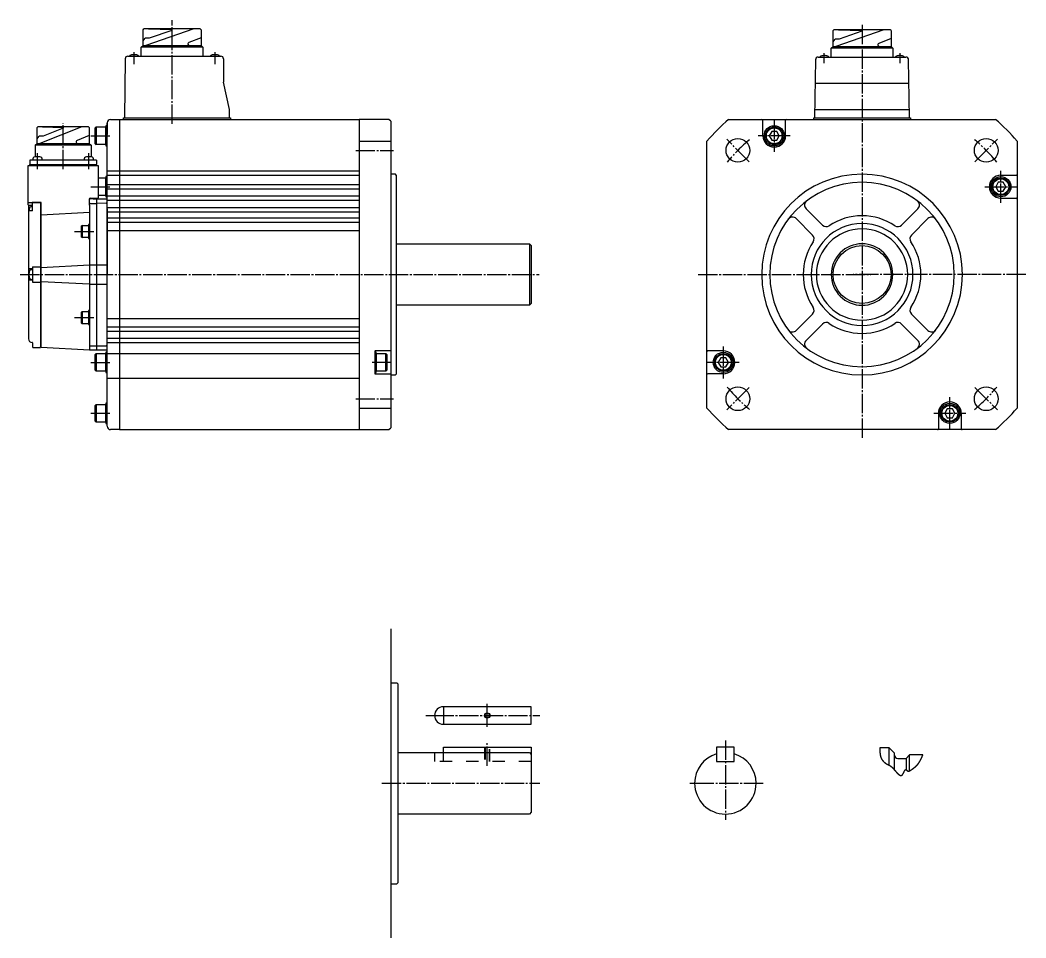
# Model space of a CAD drawing. Extents: x -435 to 485, y -233 to 290.
# Drawn here: x -88 to 485, y -233 to 290 of the extents above; entities that cross this region are included whole.
import ezdxf

# ---------------------------------------------------------------- set-up
doc = ezdxf.new("R2010")
doc.units = 0
doc.linetypes.add('DASH_CENTER', pattern=[14, 11, -1, 1, -1])
doc.linetypes.add('DASHED', pattern=[15, 7, -8])
doc.layers.get('0').update_dxf_attribs({"linetype": 'CONTINUOUS'})

msp = doc.modelspace()

# ---------------------------------------------------------------- linework, layer by layer
at = {"color": 1, "linetype": 'DASH_CENTER'}
for p, q in [((-1.7, 230.87), (-1.7, 289.92)), ((391.21, 287.18), (391.21, 51.77)), ((-23.3, 264.85), (-23.3, 271.61)), ((22.7, 271.61), (22.7, 264.85)), ((369.72, 265.37), (369.72, 271.11)), ((412.72, 271.11), (412.72, 265.37)), ((-63.7, 205.07), (-63.7, 231.21)), ((341.22, 233.17), (341.22, 214.97)), ((-48.01, 224.07), (-37.21, 224.07)), ((350.32, 224.07), (332.12, 224.07)), ((326.96, 209.32), (314.14, 222.14)), ((455.47, 209.32), (468.29, 222.14)), ((-78.38, 205.07), (-78.38, 214.16)), ((-49.02, 205.07), (-49.02, 214.16)), ((102.86, 215.78), (124.42, 215.78)), ((470.21, 185.97), (470.21, 204.17)), ((-48.01, 195.07), (-37.21, 195.07)), ((461.11, 195.07), (479.31, 195.07)), ((-57.2, 169.57), (-45.7, 169.57)), ((-88.22, 145.07), (207.39, 145.07)), ((-83.95, 145.07), (-80.09, 145.07)), ((297.92, 145.07), (396.22, 145.07)), ((484.51, 145.07), (386.21, 145.07)), ((-57.2, 120.57), (-45.7, 120.57)), ((312.22, 104.17), (312.22, 85.97)), ((-48.01, 95.07), (-37.21, 95.07)), ((123.1, 95.07), (112.3, 95.07)), ((321.32, 95.07), (303.12, 95.07)), ((326.96, 80.82), (314.14, 67.99)), ((455.47, 80.82), (468.29, 67.99)), ((441.21, 56.97), (441.21, 75.17)), ((102.86, 74.36), (124.42, 74.36)), ((-48.01, 66.07), (-37.21, 66.07)), ((432.11, 66.07), (450.31, 66.07)), ((177.8, -112.4), (177.8, -99.3)), ((142.8, -105.96), (147.8, -105.96)), ((147.8, -105.96), (207.8, -105.96)), ((313.39, -120.17), (313.39, -162.08)), ((177.8, -134.68), (177.8, -121.58)), ((117.8, -144.58), (207.8, -144.58)), ((293.14, -144.58), (295.89, -144.58)), ((295.89, -144.58), (330.89, -144.58)), ((330.89, -144.58), (334.95, -144.58)), ((313.39, -162.08), (313.39, -165.43))]:
    msp.add_line(p, q, dxfattribs=at)
at = {"color": 7, "linetype": 'CONTINUOUS'}
for p, q in [((-18.2, 284.41), (-17.7, 284.91)), ((-18.2, 275.47), (-18.2, 284.41)), ((14.29, 284.92), (-17.7, 284.92)), ((10.63, 284.91), (-16.68, 275.47)), ((-15.17, 284.91), (-1.76, 284.53)), ((-1.76, 284.05), (-14.76, 279.57)), ((-1.76, 284.53), (-1.76, 284.05)), ((14.79, 284.41), (14.29, 284.91)), ((14.79, 284.41), (14.79, 275.47)), ((374.72, 283.92), (375.22, 284.42)), ((374.72, 274.98), (374.72, 283.92)), ((407.21, 284.42), (375.22, 284.42)), ((407.21, 284.42), (375.23, 284.42)), ((403.54, 284.42), (376.24, 274.98)), ((377.74, 284.42), (391.16, 284.03)), ((391.16, 283.56), (378.15, 279.07)), ((391.16, 284.03), (391.16, 283.56)), ((407.71, 283.92), (407.21, 284.42)), ((407.71, 283.92), (407.71, 274.98)), ((-19.2, 274.47), (-18.2, 275.47)), ((-18.2, 278.07), (-16.94, 279.57)), ((-18.2, 275.47), (8.11, 275.47)), ((-14.76, 279.57), (-16.94, 279.57)), ((7.36, 276.46), (7.36, 276.22)), ((14.79, 279.89), (7.83, 277.16)), ((8.11, 275.47), (14.79, 275.47)), ((14.79, 275.47), (15.79, 274.47)), ((14.79, 275.47), (15.79, 274.47)), ((373.72, 273.98), (374.72, 274.98)), ((374.72, 277.57), (375.97, 279.07)), ((374.72, 274.98), (401.03, 274.98)), ((378.15, 279.07), (375.97, 279.07)), ((400.28, 275.97), (400.28, 275.73)), ((407.71, 279.4), (400.75, 276.66)), ((401.03, 274.98), (407.71, 274.98)), ((407.71, 274.98), (408.71, 273.98)), ((407.71, 274.98), (408.71, 273.98)), ((-26.92, 269.37), (-1.7, 269.37)), ((-19.23, 269.37), (-19.2, 274.47)), ((15.79, 274.47), (-19.2, 274.47)), ((-1.7, 269.37), (26.1, 269.37)), ((15.79, 274.47), (15.83, 269.37)), ((373.69, 268.87), (373.72, 273.98)), ((408.71, 273.98), (373.72, 273.98)), ((408.71, 273.98), (408.74, 268.87)), ((-28.42, 267.89), (-28.8, 234.37)), ((27.6, 267.87), (27.6, 254.57)), ((364.69, 267.39), (364.22, 234.37)), ((366.19, 268.87), (391.21, 268.87)), ((391.21, 268.87), (416.24, 268.87)), ((418.21, 234.37), (417.74, 267.39)), ((31.1, 239.07), (27.6, 254.57)), ((364.5, 254.07), (391.21, 254.07)), ((391.21, 254.07), (417.93, 254.07)), ((31.1, 234.37), (31.1, 239.07)), ((364.29, 239.07), (391.21, 239.07)), ((391.21, 239.07), (418.14, 239.07)), ((-78.58, 228.71), (-78.08, 229.21)), ((-63.7, 229.21), (-78.08, 229.21)), ((-53, 229.21), (-77.06, 219.77)), ((-75.55, 229.21), (-63.7, 228.82)), ((-49.33, 229.21), (-63.7, 229.21)), ((-49.33, 229.21), (-48.83, 228.71)), ((-39.5, 229.82), (-39.5, 218.32)), ((-38.7, 229.82), (-39.5, 229.82)), ((-38.7, 145.07), (-38.7, 231.37)), ((-38.7, 231.37), (-38.7, 224.74)), ((-36.7, 233.37), (-31.7, 233.37)), ((-31.7, 233.37), (-31.7, 56.77)), ((-31.7, 233.37), (104.8, 233.37)), ((-29.3, 233.37), (-29.3, 234.37)), ((-29.26, 234.37), (31.6, 234.37)), ((31.6, 234.37), (31.6, 233.37)), ((31.6, 234.37), (31.6, 233.37)), ((121.8, 233.37), (104.8, 233.37)), ((104.8, 233.37), (104.8, 56.77)), ((122.8, 232.37), (121.8, 233.37)), ((122.8, 232.37), (122.8, 145.07)), ((122.8, 232.37), (122.8, 225.17)), ((315.22, 233.37), (391.21, 233.37)), ((334.72, 224.07), (334.72, 232.87)), ((347.72, 224.07), (347.72, 232.87)), ((363.72, 234.37), (391.21, 234.37)), ((363.72, 233.37), (363.72, 234.37)), ((391.21, 233.37), (467.21, 233.37)), ((391.21, 234.37), (418.72, 234.37)), ((418.72, 234.37), (418.72, 233.37)), ((-78.58, 219.77), (-78.58, 228.71)), ((-78.58, 222.36), (-77.32, 223.86)), ((-75.14, 223.86), (-77.32, 223.86)), ((-63.7, 228.35), (-75.14, 223.86)), ((-63.7, 228.82), (-63.7, 228.35)), ((-63.7, 228.35), (-63.7, 228.82)), ((-48.83, 224.19), (-55.79, 221.45)), ((-48.83, 228.71), (-48.83, 219.77)), ((-45, 229.07), (-45.5, 228.57)), ((-45.5, 219.57), (-45.5, 228.57)), ((-45, 229.07), (-45, 219.07)), ((-45, 229.07), (-39.5, 229.07)), ((-39.5, 224.07), (-39.5, 229.07)), ((-39.5, 219.07), (-39.5, 224.07)), ((339.77, 226.57), (338.33, 224.07)), ((338.33, 224.07), (339.77, 221.57)), ((342.66, 226.57), (339.77, 226.57)), ((344.1, 224.07), (342.66, 226.57)), ((342.66, 221.57), (344.1, 224.07)), ((-79.58, 218.77), (-78.58, 219.77)), ((-63.7, 218.77), (-79.58, 218.77)), ((-79.58, 218.77), (-79.58, 212.05)), ((-78.58, 219.77), (-63.7, 219.77)), ((-63.7, 219.77), (-48.83, 219.77)), ((-47.83, 218.77), (-63.7, 218.77)), ((-56.27, 220.76), (-56.27, 220.52)), ((-48.83, 219.77), (-47.83, 218.77)), ((-47.83, 218.77), (-47.83, 212.05)), ((-45.5, 219.57), (-45, 219.07)), ((-39.5, 219.07), (-45, 219.07)), ((-39.5, 218.32), (-38.7, 218.32)), ((104.8, 221.06), (122.8, 221.06)), ((302.92, 69.07), (302.92, 221.06)), ((339.77, 221.57), (342.66, 221.57)), ((479.51, 221.06), (479.51, 69.07)), ((-83.7, 207.07), (-43.7, 207.07)), ((-83.7, 186.34), (-83.7, 207.07)), ((-82.75, 210.16), (-82.75, 207.77)), ((-44.65, 210.16), (-82.75, 210.16)), ((-82.75, 207.77), (-44.65, 207.77)), ((-82.7, 207.07), (-82.7, 207.77)), ((-81.06, 211), (-81.13, 210.16)), ((-75.63, 210.16), (-75.71, 211)), ((-51.7, 211), (-51.77, 210.16)), ((-46.27, 210.16), (-46.35, 211)), ((-44.7, 207.07), (-44.7, 207.77)), ((-44.65, 210.16), (-44.65, 207.77)), ((-43.7, 207.07), (-43.7, 188.77)), ((-38.7, 200.82), (-39.5, 200.82)), ((-39.5, 200.82), (-39.5, 189.32)), ((-38.7, 204.07), (104.8, 204.07)), ((-38.7, 201.57), (104.8, 201.57)), ((125.5, 202.22), (123.3, 202.22)), ((126, 201.72), (125.5, 202.22)), ((126, 201.72), (126, 197.57)), ((470.21, 201.57), (479.01, 201.57)), ((-43.7, 200.07), (-39.5, 200.07)), ((-39.5, 195.07), (-39.5, 200.07)), ((-39.5, 190.07), (-39.5, 195.07)), ((-38.7, 196.32), (104.8, 196.32)), ((126, 197.57), (126, 88.42)), ((468.77, 197.57), (467.33, 195.07)), ((467.33, 195.07), (468.77, 192.57)), ((471.66, 197.57), (468.77, 197.57)), ((473.1, 195.07), (471.66, 197.57)), ((471.66, 192.57), (473.1, 195.07)), ((-39.5, 190.07), (-43.7, 190.07)), ((-39.5, 189.32), (-38.7, 189.32)), ((-38.7, 193.82), (104.8, 193.82)), ((-38.7, 189.82), (104.8, 189.82)), ((468.77, 192.57), (471.66, 192.57)), ((-83.7, 184.77), (-83.7, 186.34)), ((-83.5, 186.14), (-76.4, 186.14)), ((-83.5, 184.57), (-81.26, 184.57)), ((-83.4, 184.31), (-83.4, 181.19)), ((-83.2, 184.51), (-81.4, 184.51)), ((-81.2, 183.66), (-82.05, 183.59)), ((-76.6, 186.14), (-81.4, 186.14)), ((-81.4, 184.51), (-81.4, 184.51)), ((-81.2, 184.71), (-81.2, 185.64)), ((-81.2, 181.59), (-81.2, 184.71)), ((-76.6, 186.14), (-76.6, 103.87)), ((-76.2, 103.47), (-76.2, 185.94)), ((-48.9, 188.07), (-48.9, 184.77)), ((-48.7, 184.57), (-48.7, 187.77)), ((-48.7, 184.57), (-48.7, 102.07)), ((-48.41, 185.57), (-46.7, 185.6)), ((-48.4, 188.57), (-43.9, 188.57)), ((-46.7, 188.1), (-48.4, 188.07)), ((-46.7, 188.1), (-44.7, 188.07)), ((-46.7, 185.6), (-44.7, 185.57)), ((-44.7, 188.08), (-39.19, 188.17)), ((-44.7, 188.08), (-44.7, 102.06)), ((-39.19, 185.67), (-44.7, 185.58)), ((-38.7, 101.46), (-38.7, 188.67)), ((-38.7, 187.32), (104.8, 187.32)), ((-38.7, 183.32), (104.8, 183.32)), ((470.21, 188.57), (479.01, 188.57)), ((-83.4, 181.19), (-83.4, 179.39)), ((-83.4, 179.39), (-83.4, 148.52)), ((-81.4, 181.39), (-83.2, 181.39)), ((-81.4, 181.39), (-81.4, 181.39)), ((-76.2, 179.13), (-48.7, 180.53)), ((-38.7, 182.57), (-38.7, 145.07)), ((-38.7, 180.82), (104.8, 180.82)), ((368.71, 173.23), (359.39, 182.55)), ((423.03, 182.54), (413.72, 173.23)), ((-52.85, 173.07), (-53.2, 172.72)), ((-53.2, 166.42), (-53.2, 172.72)), ((-52.85, 173.07), (-49.2, 173.07)), ((-52.85, 173.07), (-52.85, 166.07)), ((-48.7, 173.57), (-49.2, 173.57)), ((-49.2, 173.57), (-49.2, 165.57)), ((-38.7, 177.32), (104.8, 177.32)), ((-38.7, 174.82), (104.8, 174.82)), ((363.06, 167.57), (353.74, 176.89)), ((419.37, 167.57), (428.71, 176.9)), ((-53.2, 166.42), (-52.85, 166.07)), ((-38.7, 170.07), (104.8, 170.07)), ((-49.2, 166.07), (-52.85, 166.07)), ((-49.2, 165.57), (-48.7, 165.57)), ((126, 162.57), (137.8, 162.57)), ((137.8, 162.57), (201.8, 162.57)), ((202.8, 161.57), (201.8, 162.57)), ((201.8, 162.57), (201.8, 127.57)), ((202.8, 161.57), (202.8, 157.57)), ((202.8, 157.57), (202.8, 145.07)), ((-81.2, 149.47), (-76.6, 149.47)), ((-81.2, 149.47), (-81.2, 140.67)), ((-76.2, 149.17), (-48.7, 150.57)), ((-48.7, 150.57), (-44.7, 150.57)), ((-44.7, 150.57), (-38.7, 150.57)), ((-83.4, 148.32), (-83.4, 141.82)), ((-81.4, 148.32), (-83.2, 148.32)), ((-81.2, 147.82), (-82.05, 147.75)), ((-81.4, 148.32), (-81.44, 148.32)), ((-38.7, 58.77), (-38.7, 145.07)), ((122.8, 145.07), (122.8, 57.77)), ((202.8, 145.07), (202.8, 132.57)), ((-83.4, 141.62), (-83.4, 108.4)), ((-81.44, 141.81), (-83.2, 141.82)), ((-82.05, 142.4), (-81.2, 142.32)), ((-81.44, 141.81), (-81.4, 141.81)), ((-81.2, 140.67), (-76.6, 140.67)), ((-48.7, 139.57), (-76.2, 140.96)), ((-48.7, 139.57), (-44.7, 139.57)), ((-44.7, 139.57), (-38.7, 139.57)), ((202.8, 132.57), (202.8, 128.57)), ((137.8, 127.57), (126, 127.57)), ((201.8, 127.57), (137.8, 127.57)), ((201.8, 127.57), (202.8, 128.57)), ((-52.85, 124.07), (-53.2, 123.72)), ((-53.2, 117.42), (-53.2, 123.72)), ((-52.85, 124.07), (-52.85, 117.07)), ((-52.85, 124.07), (-49.2, 124.07)), ((-49.2, 124.57), (-49.2, 116.57)), ((-48.7, 124.57), (-49.2, 124.57)), ((363.06, 122.57), (353.72, 113.23)), ((419.37, 122.57), (428.69, 113.25)), ((-53.2, 117.42), (-52.85, 117.07)), ((-49.2, 117.07), (-52.85, 117.07)), ((-49.2, 116.57), (-48.7, 116.57)), ((-38.7, 120.07), (104.8, 120.07)), ((-38.7, 115.32), (104.8, 115.32)), ((359.4, 107.6), (368.71, 116.91)), ((413.72, 116.91), (423.04, 107.59)), ((-38.7, 112.82), (104.8, 112.82)), ((-81.4, 106.4), (-81.44, 106.4)), ((-81.2, 106.2), (-81.2, 103.97)), ((-80.7, 103.47), (-76.6, 103.47)), ((-76.6, 103.47), (-76.6, 103.87)), ((-76.6, 103.87), (-76.2, 103.87)), ((-76.6, 103.47), (-76.6, 103.87)), ((-48.7, 102.07), (-76.2, 103.47)), ((-48.41, 104.56), (-46.7, 104.53)), ((-46.7, 104.53), (-44.7, 104.57)), ((-44.7, 104.56), (-39.19, 104.46)), ((-38.7, 108.82), (104.8, 108.82)), ((-38.7, 106.32), (104.8, 106.32)), ((-46.7, 102.03), (-48.41, 102.06)), ((-44.7, 102.07), (-46.7, 102.03)), ((-45, 100.07), (-45.5, 99.57)), ((-45.5, 90.57), (-45.5, 99.57)), ((-45, 100.07), (-39.5, 100.07)), ((-45, 100.07), (-45, 90.07)), ((-39.19, 101.96), (-44.7, 102.06)), ((-38.7, 100.82), (-39.5, 100.82)), ((-39.5, 100.82), (-39.5, 89.32)), ((-39.5, 95.07), (-39.5, 100.07)), ((-38.7, 100.07), (104.8, 100.07)), ((113.8, 101.37), (113.8, 88.77)), ((114.6, 100.82), (113.8, 100.82)), ((122.8, 101.57), (114, 101.57)), ((114.6, 89.32), (114.6, 100.82)), ((114.6, 100.07), (120.1, 100.07)), ((114.6, 100.07), (114.6, 95.07)), ((120.6, 99.57), (120.1, 100.07)), ((120.1, 90.07), (120.1, 100.07)), ((120.6, 99.57), (120.6, 90.57)), ((312.22, 101.57), (303.42, 101.57)), ((310.77, 97.57), (309.33, 95.07)), ((313.66, 97.57), (310.77, 97.57)), ((315.1, 95.07), (313.66, 97.57)), ((-39.5, 90.07), (-39.5, 95.07)), ((114.6, 95.07), (114.6, 90.07)), ((309.33, 95.07), (310.77, 92.57)), ((310.77, 92.57), (313.66, 92.57)), ((313.66, 92.57), (315.1, 95.07)), ((-45.5, 90.57), (-45, 90.07)), ((-39.5, 90.07), (-45, 90.07)), ((-39.5, 89.32), (-38.7, 89.32)), ((-38.7, 86.07), (104.8, 86.07)), ((113.8, 89.32), (114.6, 89.32)), ((114, 88.57), (122.8, 88.57)), ((120.1, 90.07), (114.6, 90.07)), ((120.1, 90.07), (120.6, 90.57)), ((123.3, 87.92), (125.5, 87.92)), ((125.5, 87.92), (126, 88.42)), ((312.22, 88.57), (303.42, 88.57)), ((-45, 71.07), (-45.5, 70.57)), ((-45.5, 61.57), (-45.5, 70.57)), ((-45, 71.07), (-45, 61.07)), ((-45, 71.07), (-39.5, 71.07)), ((-39.5, 71.82), (-39.5, 60.32)), ((-38.7, 71.82), (-39.5, 71.82)), ((-39.5, 66.07), (-39.5, 71.07)), ((104.8, 69.07), (122.8, 69.07)), ((-39.5, 61.07), (-39.5, 66.07)), ((122.8, 64.96), (122.8, 57.77)), ((434.71, 66.07), (434.71, 57.27)), ((439.77, 68.57), (438.33, 66.07)), ((438.33, 66.07), (439.77, 63.57)), ((442.66, 68.57), (439.77, 68.57)), ((439.77, 63.57), (442.66, 63.57)), ((444.1, 66.07), (442.66, 68.57)), ((442.66, 63.57), (444.1, 66.07)), ((447.71, 66.07), (447.71, 57.27)), ((-45.5, 61.57), (-45, 61.07)), ((-39.5, 61.07), (-45, 61.07)), ((-39.5, 60.32), (-38.7, 60.32)), ((121.8, 56.77), (122.8, 57.77)), ((-31.7, 56.77), (-36.7, 56.77)), ((-31.7, 56.77), (104.8, 56.77)), ((104.8, 56.77), (121.8, 56.77)), ((391.21, 56.77), (315.22, 56.77)), ((467.21, 56.77), (391.21, 56.77)), ((418.21, 56.77), (391.21, 56.77)), ((122.8, -56.58), (122.8, -86.93)), ((122.8, -86.93), (122.8, -202.23)), ((123.3, -87.43), (126.3, -87.43)), ((126.8, -87.93), (126.3, -87.43)), ((126.8, -87.93), (126.8, -127.08)), ((152.8, -100.96), (152.8, -110.96)), ((202.8, -100.96), (152.8, -100.96)), ((202.8, -110.96), (202.8, -100.96)), ((152.8, -110.96), (202.8, -110.96)), ((152.8, -124.08), (176.3, -124.08)), ((152.8, -127.08), (152.8, -124.08)), ((176.3, -124.08), (176.55, -124.08)), ((176.55, -124.08), (179.05, -124.08)), ((179.05, -124.08), (179.3, -124.08)), ((179.3, -124.08), (202.8, -124.08)), ((202.8, -124.08), (202.8, -128.29)), ((308.39, -124.08), (308.39, -127.8)), ((318.39, -124.08), (308.39, -124.08)), ((318.39, -127.8), (318.39, -124.08)), ((406.57, -124.41), (401.4, -124.41)), ((406.57, -124.41), (409.69, -127.41)), ((406.57, -134.21), (406.57, -124.41)), ((126.8, -127.08), (147.8, -127.08)), ((126.8, -127.08), (126.8, -162.08)), ((147.8, -127.08), (152.8, -127.08)), ((152.8, -127.08), (201.8, -127.08)), ((201.8, -127.08), (202.8, -128.08)), ((202.8, -128.08), (202.8, -128.29)), ((202.8, -128.29), (202.8, -132.08)), ((308.39, -127.8), (308.39, -132.08)), ((318.39, -132.08), (318.39, -127.8)), ((409.69, -136.95), (409.69, -127.41)), ((411.69, -130.48), (416.34, -130.48)), ((416.34, -130.48), (418.2, -128.44)), ((416.34, -130.48), (416.34, -136.8)), ((425.87, -128.44), (418.2, -128.44)), ((418.2, -137.48), (418.2, -128.44)), ((202.8, -132.08), (202.8, -161.08)), ((308.39, -132.08), (318.39, -132.08)), ((201.8, -162.08), (126.8, -162.08)), ((126.8, -162.08), (126.8, -201.23)), ((202.8, -161.08), (201.8, -162.08)), ((122.8, -202.23), (122.8, -232.58)), ((123.3, -201.73), (126.3, -201.73)), ((126.8, -201.23), (126.3, -201.73))]:
    msp.add_line(p, q, dxfattribs=at)
at = {"color": 2, "linetype": 'DASHED'}
for p, q in [((176.3, -124.08), (176.3, -132.08)), ((179.3, -132.08), (179.3, -124.08)), ((147.8, -127.08), (147.8, -132.08)), ((202.8, -132.08), (147.8, -132.08))]:
    msp.add_line(p, q, dxfattribs=at)
at = {"color": 7, "linetype": 'DASHED'}
for p, q in [((176.55, -124.08), (176.55, -132.08)), ((179.05, -132.08), (179.05, -124.08)), ((152.8, -132.08), (152.8, -127.08))]:
    msp.add_line(p, q, dxfattribs=at)
at = {"color": 2}
msp.add_polyline3d([(401.4, -124.41, 0), (401.4, -124.45, 0), (401.4, -124.49, 0), (401.4, -124.53, 0), (401.4, -124.57, 0), (401.39, -124.61, 0), (401.39, -124.65, 0), (401.39, -124.69, 0), (401.39, -124.73, 0), (401.39, -124.77, 0), (401.39, -124.81, 0), (401.39, -124.85, 0), (401.39, -124.89, 0), (401.39, -124.93, 0), (401.39, -124.97, 0), (401.39, -125.01, 0), (401.39, -125.05, 0), (401.39, -125.09, 0), (401.39, -125.14, 0), (401.39, -125.17, 0), (401.39, -125.22, 0), (401.38, -125.26, 0), (401.38, -125.3, 0), (401.38, -125.34, 0), (401.38, -125.38, 0), (401.38, -125.42, 0), (401.38, -125.46, 0), (401.38, -125.5, 0), (401.38, -125.54, 0), (401.38, -125.58, 0), (401.38, -125.62, 0), (401.38, -125.66, 0), (401.38, -125.7, 0), (401.38, -125.74, 0), (401.38, -125.78, 0), (401.38, -125.82, 0), (401.38, -125.86, 0), (401.38, -125.9, 0), (401.38, -125.94, 0), (401.38, -125.99, 0), (401.38, -126.03, 0), (401.38, -126.07, 0), (401.38, -126.11, 0), (401.39, -126.15, 0), (401.39, -126.19, 0), (401.39, -126.23, 0), (401.39, -126.27, 0), (401.39, -126.31, 0), (401.39, -126.35, 0), (401.39, -126.39, 0), (401.39, -126.43, 0), (401.39, -126.47, 0), (401.39, -126.51, 0), (401.39, -126.55, 0), (401.4, -126.59, 0), (401.4, -126.63, 0), (401.4, -126.67, 0), (401.4, -126.72, 0), (401.4, -126.75, 0), (401.4, -126.8, 0), (401.41, -126.84, 0), (401.41, -126.88, 0), (401.41, -126.92, 0), (401.41, -126.96, 0), (401.41, -127, 0), (401.42, -127.04, 0), (401.42, -127.08, 0), (401.42, -127.12, 0), (401.42, -127.16, 0), (401.43, -127.2, 0), (401.43, -127.24, 0), (401.43, -127.28, 0), (401.44, -127.32, 0), (401.44, -127.36, 0), (401.44, -127.4, 0), (401.44, -127.44, 0), (401.45, -127.48, 0), (401.45, -127.52, 0), (401.46, -127.56, 0), (401.46, -127.61, 0), (401.46, -127.64, 0), (401.47, -127.69, 0), (401.47, -127.73, 0), (401.48, -127.77, 0), (401.48, -127.81, 0), (401.49, -127.85, 0), (401.49, -127.89, 0), (401.5, -127.93, 0), (401.5, -127.97, 0), (401.51, -128.01, 0), (401.51, -128.05, 0), (401.52, -128.09, 0), (401.52, -128.13, 0), (401.53, -128.17, 0), (401.54, -128.21, 0), (401.54, -128.25, 0), (401.55, -128.29, 0), (401.55, -128.33, 0), (401.56, -128.37, 0), (401.57, -128.41, 0), (401.57, -128.45, 0), (401.58, -128.49, 0), (401.59, -128.53, 0), (401.6, -128.57, 0), (401.61, -128.61, 0), (401.61, -128.65, 0), (401.62, -128.69, 0), (401.63, -128.73, 0), (401.64, -128.77, 0), (401.65, -128.81, 0), (401.65, -128.85, 0), (401.66, -128.89, 0), (401.67, -128.93, 0), (401.68, -128.97, 0), (401.69, -129, 0), (401.7, -129.04, 0), (401.71, -129.08, 0), (401.72, -129.12, 0), (401.73, -129.16, 0), (401.74, -129.2, 0), (401.75, -129.24, 0), (401.76, -129.28, 0), (401.78, -129.32, 0), (401.79, -129.36, 0), (401.8, -129.4, 0), (401.81, -129.44, 0), (401.82, -129.48, 0), (401.83, -129.51, 0), (401.85, -129.55, 0), (401.86, -129.59, 0), (401.87, -129.63, 0), (401.88, -129.67, 0), (401.9, -129.71, 0), (401.91, -129.75, 0), (401.93, -129.78, 0), (401.94, -129.82, 0), (401.95, -129.86, 0), (401.97, -129.9, 0), (401.98, -129.94, 0), (402, -129.97, 0), (402.01, -130.01, 0), (402.03, -130.05, 0), (402.04, -130.09, 0), (402.06, -130.12, 0), (402.07, -130.16, 0), (402.09, -130.2, 0), (402.11, -130.24, 0), (402.12, -130.27, 0), (402.14, -130.31, 0), (402.16, -130.35, 0), (402.18, -130.38, 0), (402.19, -130.42, 0), (402.21, -130.46, 0), (402.23, -130.49, 0), (402.25, -130.53, 0), (402.27, -130.56, 0), (402.29, -130.6, 0), (402.3, -130.64, 0), (402.32, -130.67, 0), (402.34, -130.71, 0), (402.36, -130.74, 0), (402.38, -130.78, 0), (402.4, -130.81, 0), (402.42, -130.85, 0), (402.44, -130.88, 0), (402.46, -130.92, 0), (402.49, -130.95, 0), (402.51, -130.99, 0), (402.53, -131.02, 0), (402.55, -131.06, 0), (402.57, -131.09, 0), (402.6, -131.12, 0), (402.62, -131.16, 0), (402.64, -131.19, 0), (402.66, -131.23, 0), (402.69, -131.26, 0), (402.71, -131.29, 0), (402.73, -131.33, 0), (402.76, -131.36, 0), (402.78, -131.39, 0), (402.81, -131.42, 0), (402.83, -131.46, 0), (402.85, -131.49, 0), (402.88, -131.52, 0), (402.9, -131.55, 0), (402.93, -131.59, 0), (402.95, -131.62, 0), (402.98, -131.65, 0), (403, -131.68, 0), (403.03, -131.71, 0), (403.06, -131.75, 0), (403.08, -131.78, 0), (403.11, -131.81, 0), (403.13, -131.84, 0), (403.16, -131.87, 0), (403.19, -131.9, 0), (403.22, -131.93, 0), (403.24, -131.96, 0), (403.27, -131.99, 0), (403.3, -132.02, 0), (403.33, -132.05, 0), (403.35, -132.08, 0), (403.38, -132.11, 0), (403.41, -132.14, 0), (403.44, -132.17, 0), (403.47, -132.2, 0), (403.5, -132.23, 0), (403.52, -132.25, 0), (403.55, -132.28, 0), (403.58, -132.31, 0), (403.61, -132.34, 0), (403.64, -132.37, 0), (403.67, -132.4, 0), (403.7, -132.43, 0), (403.73, -132.45, 0), (403.76, -132.48, 0), (403.79, -132.51, 0), (403.82, -132.53, 0), (403.85, -132.56, 0), (403.88, -132.59, 0), (403.91, -132.62, 0), (403.94, -132.64, 0), (403.97, -132.67, 0), (404, -132.69, 0), (404.04, -132.72, 0), (404.07, -132.75, 0), (404.1, -132.77, 0), (404.13, -132.8, 0), (404.16, -132.82, 0), (404.19, -132.85, 0), (404.23, -132.88, 0), (404.26, -132.9, 0), (404.29, -132.93, 0), (404.32, -132.95, 0), (404.36, -132.97, 0), (404.39, -133, 0), (404.42, -133.02, 0), (404.45, -133.05, 0), (404.49, -133.07, 0), (404.52, -133.09, 0), (404.55, -133.12, 0), (404.59, -133.14, 0), (404.62, -133.16, 0), (404.65, -133.19, 0), (404.69, -133.21, 0), (404.72, -133.23, 0), (404.75, -133.25, 0), (404.79, -133.28, 0), (404.82, -133.3, 0), (404.86, -133.32, 0), (404.89, -133.34, 0), (404.93, -133.36, 0), (404.96, -133.38, 0), (404.99, -133.41, 0), (405.03, -133.43, 0), (405.06, -133.45, 0), (405.1, -133.47, 0), (405.13, -133.49, 0), (405.17, -133.51, 0), (405.2, -133.53, 0), (405.24, -133.55, 0), (405.27, -133.57, 0), (405.31, -133.59, 0), (405.35, -133.6, 0), (405.38, -133.62, 0), (405.42, -133.64, 0), (405.45, -133.66, 0), (405.49, -133.68, 0), (405.53, -133.7, 0), (405.56, -133.72, 0), (405.6, -133.74, 0), (405.63, -133.75, 0), (405.67, -133.77, 0), (405.71, -133.79, 0), (405.74, -133.81, 0), (405.78, -133.82, 0), (405.82, -133.84, 0), (405.85, -133.86, 0), (405.89, -133.88, 0), (405.93, -133.89, 0), (405.96, -133.91, 0), (406, -133.93, 0), (406.04, -133.95, 0), (406.07, -133.96, 0), (406.11, -133.98, 0), (406.15, -134, 0), (406.18, -134.02, 0), (406.22, -134.03, 0), (406.26, -134.05, 0), (406.29, -134.07, 0), (406.33, -134.09, 0), (406.37, -134.1, 0), (406.4, -134.12, 0), (406.44, -134.14, 0), (406.47, -134.16, 0), (406.51, -134.18, 0), (406.55, -134.2, 0), (406.58, -134.22, 0), (406.62, -134.23, 0), (406.65, -134.25, 0), (406.69, -134.27, 0), (406.72, -134.29, 0), (406.76, -134.31, 0), (406.79, -134.33, 0), (406.83, -134.35, 0), (406.86, -134.37, 0), (406.9, -134.4, 0), (406.93, -134.41, 0), (406.97, -134.44, 0), (407, -134.46, 0), (407.04, -134.48, 0), (407.07, -134.5, 0), (407.11, -134.52, 0), (407.14, -134.54, 0), (407.17, -134.57, 0), (407.21, -134.59, 0), (407.24, -134.61, 0), (407.28, -134.63, 0), (407.31, -134.66, 0), (407.34, -134.68, 0), (407.38, -134.7, 0), (407.41, -134.73, 0), (407.44, -134.75, 0), (407.48, -134.78, 0), (407.51, -134.8, 0), (407.54, -134.82, 0), (407.57, -134.85, 0), (407.61, -134.87, 0), (407.64, -134.9, 0), (407.67, -134.92, 0), (407.7, -134.95, 0), (407.73, -134.97, 0), (407.77, -135, 0), (407.8, -135.02, 0), (407.83, -135.05, 0), (407.86, -135.07, 0), (407.89, -135.1, 0), (407.92, -135.12, 0), (407.95, -135.15, 0), (407.99, -135.18, 0), (408.02, -135.2, 0), (408.05, -135.23, 0), (408.08, -135.26, 0), (408.11, -135.28, 0), (408.14, -135.31, 0), (408.17, -135.34, 0), (408.2, -135.36, 0), (408.23, -135.39, 0), (408.26, -135.42, 0), (408.29, -135.45, 0), (408.32, -135.47, 0), (408.35, -135.5, 0), (408.38, -135.53, 0), (408.41, -135.56, 0), (408.44, -135.59, 0), (408.47, -135.61, 0), (408.5, -135.64, 0), (408.52, -135.67, 0), (408.55, -135.7, 0), (408.58, -135.73, 0), (408.61, -135.76, 0), (408.64, -135.78, 0), (408.67, -135.81, 0), (408.7, -135.84, 0), (408.73, -135.87, 0), (408.75, -135.9, 0), (408.78, -135.93, 0), (408.81, -135.96, 0), (408.84, -135.99, 0), (408.87, -136.02, 0), (408.89, -136.05, 0), (408.92, -136.08, 0), (408.95, -136.11, 0), (408.98, -136.14, 0), (409, -136.17, 0), (409.03, -136.2, 0), (409.06, -136.23, 0), (409.08, -136.26, 0), (409.11, -136.29, 0), (409.14, -136.32, 0), (409.17, -136.35, 0), (409.19, -136.38, 0), (409.22, -136.41, 0), (409.25, -136.44, 0), (409.27, -136.47, 0), (409.3, -136.5, 0), (409.33, -136.53, 0), (409.36, -136.56, 0), (409.38, -136.59, 0), (409.41, -136.62, 0), (409.43, -136.65, 0), (409.46, -136.68, 0), (409.49, -136.71, 0), (409.51, -136.74, 0), (409.54, -136.77, 0), (409.57, -136.8, 0), (409.59, -136.83, 0), (409.62, -136.87, 0), (409.65, -136.9, 0), (409.67, -136.93, 0), (409.7, -136.96, 0), (409.73, -136.99, 0), (409.75, -137.02, 0), (409.78, -137.05, 0), (409.8, -137.08, 0), (409.83, -137.11, 0), (409.86, -137.14, 0), (409.88, -137.17, 0), (409.91, -137.21, 0), (409.94, -137.24, 0), (409.96, -137.27, 0), (409.99, -137.3, 0), (410.01, -137.33, 0), (410.04, -137.36, 0), (410.07, -137.39, 0), (410.09, -137.42, 0), (410.12, -137.45, 0), (410.14, -137.48, 0), (410.17, -137.51, 0), (410.2, -137.54, 0), (410.22, -137.57, 0), (410.25, -137.61, 0), (410.27, -137.64, 0), (410.3, -137.67, 0), (410.33, -137.7, 0), (410.35, -137.73, 0), (410.38, -137.76, 0), (410.41, -137.79, 0), (410.43, -137.82, 0), (410.46, -137.85, 0), (410.49, -137.88, 0), (410.51, -137.91, 0), (410.54, -137.94, 0), (410.57, -137.97, 0), (410.59, -138, 0), (410.62, -138.04, 0), (410.65, -138.07, 0), (410.67, -138.1, 0), (410.7, -138.13, 0), (410.73, -138.16, 0), (410.75, -138.19, 0), (410.78, -138.22, 0), (410.81, -138.25, 0), (410.83, -138.28, 0), (410.86, -138.31, 0), (410.89, -138.34, 0), (410.92, -138.37, 0), (410.94, -138.4, 0), (410.97, -138.43, 0), (411, -138.46, 0), (411.03, -138.49, 0), (411.05, -138.52, 0), (411.08, -138.55, 0), (411.11, -138.58, 0), (411.14, -138.61, 0), (411.16, -138.64, 0), (411.19, -138.67, 0), (411.22, -138.7, 0), (411.25, -138.72, 0), (411.28, -138.75, 0), (411.31, -138.78, 0), (411.33, -138.81, 0), (411.36, -138.84, 0), (411.39, -138.87, 0), (411.42, -138.9, 0), (411.45, -138.93, 0), (411.48, -138.96, 0), (411.5, -138.98, 0), (411.53, -139.01, 0), (411.56, -139.04, 0), (411.59, -139.07, 0), (411.62, -139.1, 0), (411.65, -139.12, 0), (411.68, -139.15, 0), (411.71, -139.18, 0), (411.74, -139.21, 0), (411.77, -139.23, 0), (411.8, -139.26, 0), (411.83, -139.29, 0), (411.86, -139.31, 0), (411.89, -139.34, 0), (411.92, -139.37, 0), (411.95, -139.39, 0), (411.98, -139.42, 0), (412.01, -139.44, 0), (412.04, -139.47, 0), (412.07, -139.49, 0), (412.11, -139.52, 0), (412.14, -139.54, 0), (412.17, -139.57, 0), (412.2, -139.59, 0), (412.24, -139.62, 0), (412.27, -139.64, 0), (412.3, -139.66, 0), (412.34, -139.69, 0), (412.37, -139.71, 0), (412.4, -139.73, 0), (412.44, -139.76, 0), (412.48, -139.78, 0), (412.51, -139.8, 0), (412.55, -139.82, 0), (412.58, -139.84, 0), (412.62, -139.87, 0), (412.65, -139.89, 0), (412.69, -139.91, 0), (412.73, -139.93, 0), (412.77, -139.94, 0), (412.8, -139.96, 0), (412.84, -139.98, 0), (412.88, -140, 0), (412.92, -140.01, 0), (412.96, -140.03, 0), (413, -140.04, 0), (413.03, -140.05, 0), (413.07, -140.06, 0), (413.11, -140.07, 0), (413.15, -140.08, 0), (413.19, -140.09, 0), (413.23, -140.09, 0), (413.27, -140.1, 0), (413.31, -140.1, 0), (413.35, -140.1, 0), (413.39, -140.1, 0), (413.43, -140.1, 0), (413.47, -140.09, 0), (413.51, -140.09, 0), (413.55, -140.08, 0), (413.59, -140.07, 0), (413.63, -140.06, 0), (413.67, -140.05, 0), (413.71, -140.03, 0), (413.75, -140.02, 0), (413.79, -140, 0), (413.83, -139.99, 0), (413.86, -139.97, 0), (413.9, -139.95, 0), (413.94, -139.93, 0), (413.97, -139.91, 0), (414.01, -139.88, 0), (414.04, -139.86, 0), (414.08, -139.83, 0), (414.11, -139.81, 0), (414.14, -139.78, 0), (414.17, -139.75, 0), (414.2, -139.73, 0), (414.23, -139.7, 0), (414.26, -139.67, 0), (414.28, -139.64, 0), (414.31, -139.6, 0), (414.33, -139.57, 0), (414.36, -139.54, 0), (414.38, -139.51, 0), (414.41, -139.47, 0), (414.43, -139.44, 0), (414.45, -139.41, 0), (414.47, -139.37, 0), (414.49, -139.34, 0), (414.51, -139.3, 0), (414.53, -139.27, 0), (414.55, -139.23, 0), (414.57, -139.19, 0), (414.59, -139.16, 0), (414.61, -139.12, 0), (414.63, -139.09, 0), (414.65, -139.05, 0), (414.67, -139.01, 0), (414.69, -138.98, 0), (414.7, -138.94, 0), (414.72, -138.9, 0), (414.74, -138.87, 0), (414.76, -138.83, 0), (414.77, -138.79, 0), (414.79, -138.76, 0), (414.81, -138.72, 0), (414.83, -138.68, 0), (414.85, -138.65, 0), (414.86, -138.61, 0), (414.88, -138.57, 0), (414.9, -138.54, 0), (414.92, -138.5, 0), (414.93, -138.47, 0), (414.95, -138.43, 0), (414.97, -138.39, 0), (414.99, -138.36, 0), (415, -138.32, 0), (415.02, -138.28, 0), (415.04, -138.25, 0), (415.06, -138.21, 0), (415.07, -138.18, 0), (415.09, -138.14, 0), (415.11, -138.1, 0), (415.12, -138.07, 0), (415.14, -138.03, 0), (415.16, -138, 0), (415.18, -137.96, 0), (415.2, -137.93, 0), (415.21, -137.89, 0), (415.23, -137.85, 0), (415.25, -137.82, 0), (415.27, -137.78, 0), (415.29, -137.75, 0), (415.3, -137.71, 0), (415.32, -137.67, 0), (415.34, -137.64, 0), (415.36, -137.6, 0), (415.38, -137.56, 0), (415.39, -137.53, 0), (415.41, -137.49, 0), (415.43, -137.45, 0), (415.45, -137.41, 0), (415.47, -137.38, 0), (415.49, -137.34, 0), (415.5, -137.3, 0), (415.52, -137.26, 0), (415.54, -137.22, 0), (415.56, -137.19, 0), (415.58, -137.15, 0), (415.6, -137.11, 0), (415.63, -137.08, 0), (415.65, -137.04, 0), (415.67, -137.01, 0), (415.7, -136.98, 0), (415.73, -136.95, 0), (415.75, -136.92, 0), (415.78, -136.9, 0), (415.82, -136.87, 0), (415.85, -136.85, 0), (415.88, -136.83, 0), (415.92, -136.81, 0), (415.96, -136.8, 0), (416, -136.78, 0), (416.04, -136.78, 0), (416.09, -136.77, 0), (416.13, -136.77, 0), (416.17, -136.77, 0), (416.21, -136.77, 0), (416.25, -136.78, 0), (416.29, -136.79, 0), (416.33, -136.8, 0), (416.37, -136.82, 0), (416.4, -136.84, 0), (416.43, -136.86, 0), (416.46, -136.88, 0), (416.49, -136.91, 0), (416.52, -136.94, 0), (416.55, -136.97, 0), (416.58, -137, 0), (416.6, -137.04, 0), (416.63, -137.07, 0), (416.66, -137.1, 0), (416.68, -137.13, 0), (416.71, -137.17, 0), (416.74, -137.2, 0), (416.76, -137.23, 0), (416.79, -137.26, 0), (416.82, -137.29, 0), (416.85, -137.31, 0), (416.88, -137.34, 0), (416.91, -137.37, 0), (416.94, -137.39, 0), (416.98, -137.41, 0), (417.01, -137.44, 0), (417.05, -137.46, 0), (417.08, -137.47, 0), (417.12, -137.49, 0), (417.15, -137.51, 0), (417.19, -137.53, 0), (417.23, -137.54, 0), (417.27, -137.55, 0), (417.31, -137.56, 0), (417.35, -137.57, 0), (417.39, -137.58, 0), (417.43, -137.59, 0), (417.47, -137.6, 0), (417.51, -137.6, 0), (417.56, -137.6, 0), (417.6, -137.61, 0), (417.64, -137.61, 0), (417.68, -137.61, 0), (417.72, -137.6, 0), (417.76, -137.6, 0), (417.8, -137.6, 0), (417.84, -137.59, 0), (417.88, -137.59, 0), (417.92, -137.58, 0), (417.96, -137.57, 0), (418, -137.56, 0), (418.04, -137.55, 0), (418.08, -137.53, 0), (418.12, -137.52, 0), (418.16, -137.51, 0), (418.19, -137.49, 0), (418.23, -137.48, 0), (418.27, -137.46, 0), (418.31, -137.45, 0), (418.35, -137.43, 0), (418.38, -137.41, 0), (418.42, -137.39, 0), (418.45, -137.37, 0), (418.49, -137.35, 0), (418.53, -137.34, 0), (418.56, -137.32, 0), (418.6, -137.3, 0), (418.63, -137.28, 0), (418.67, -137.26, 0), (418.71, -137.24, 0), (418.74, -137.22, 0), (418.78, -137.19, 0), (418.81, -137.17, 0), (418.85, -137.15, 0), (418.88, -137.13, 0), (418.92, -137.11, 0), (418.95, -137.09, 0), (418.98, -137.07, 0), (419.02, -137.04, 0), (419.05, -137.02, 0), (419.09, -137, 0), (419.12, -136.98, 0), (419.15, -136.96, 0), (419.19, -136.93, 0), (419.22, -136.91, 0), (419.25, -136.89, 0), (419.29, -136.87, 0), (419.32, -136.84, 0), (419.36, -136.82, 0), (419.39, -136.8, 0), (419.42, -136.78, 0), (419.45, -136.75, 0), (419.49, -136.73, 0), (419.52, -136.71, 0), (419.56, -136.69, 0), (419.59, -136.66, 0), (419.62, -136.64, 0), (419.66, -136.62, 0), (419.69, -136.59, 0), (419.72, -136.57, 0), (419.75, -136.55, 0), (419.79, -136.53, 0), (419.82, -136.5, 0), (419.86, -136.48, 0), (419.89, -136.46, 0), (419.92, -136.43, 0), (419.95, -136.41, 0), (419.99, -136.39, 0), (420.02, -136.36, 0), (420.05, -136.34, 0), (420.09, -136.32, 0), (420.12, -136.29, 0), (420.15, -136.27, 0), (420.19, -136.25, 0), (420.22, -136.22, 0), (420.25, -136.2, 0), (420.28, -136.17, 0), (420.32, -136.15, 0), (420.35, -136.13, 0), (420.38, -136.1, 0), (420.42, -136.08, 0), (420.45, -136.06, 0), (420.48, -136.03, 0), (420.51, -136.01, 0), (420.55, -135.98, 0), (420.58, -135.96, 0), (420.61, -135.93, 0), (420.64, -135.91, 0), (420.68, -135.88, 0), (420.71, -135.86, 0), (420.74, -135.84, 0), (420.77, -135.81, 0), (420.81, -135.79, 0), (420.84, -135.76, 0), (420.87, -135.74, 0), (420.9, -135.71, 0), (420.93, -135.69, 0), (420.96, -135.66, 0), (421, -135.64, 0), (421.03, -135.61, 0), (421.06, -135.59, 0), (421.09, -135.56, 0), (421.12, -135.54, 0), (421.15, -135.51, 0), (421.19, -135.48, 0), (421.22, -135.46, 0), (421.25, -135.43, 0), (421.28, -135.41, 0), (421.31, -135.38, 0), (421.34, -135.35, 0), (421.37, -135.33, 0), (421.4, -135.3, 0), (421.44, -135.28, 0), (421.47, -135.25, 0), (421.5, -135.22, 0), (421.53, -135.2, 0), (421.56, -135.17, 0), (421.59, -135.15, 0), (421.62, -135.12, 0), (421.65, -135.09, 0), (421.68, -135.06, 0), (421.71, -135.04, 0), (421.74, -135.01, 0), (421.77, -134.98, 0), (421.8, -134.96, 0), (421.83, -134.93, 0), (421.86, -134.9, 0), (421.89, -134.87, 0), (421.92, -134.85, 0), (421.95, -134.82, 0), (421.98, -134.79, 0), (422.01, -134.76, 0), (422.04, -134.73, 0), (422.07, -134.71, 0), (422.1, -134.68, 0), (422.13, -134.65, 0), (422.16, -134.62, 0), (422.19, -134.59, 0), (422.21, -134.56, 0), (422.24, -134.54, 0), (422.27, -134.51, 0), (422.3, -134.48, 0), (422.33, -134.45, 0), (422.36, -134.42, 0), (422.39, -134.39, 0), (422.42, -134.36, 0), (422.44, -134.33, 0), (422.47, -134.3, 0), (422.5, -134.27, 0), (422.53, -134.24, 0), (422.55, -134.22, 0), (422.58, -134.19, 0), (422.61, -134.16, 0), (422.64, -134.12, 0), (422.66, -134.09, 0), (422.69, -134.06, 0), (422.72, -134.03, 0), (422.74, -134, 0), (422.77, -133.97, 0), (422.8, -133.94, 0), (422.82, -133.91, 0), (422.85, -133.88, 0), (422.88, -133.85, 0), (422.9, -133.82, 0), (422.93, -133.79, 0), (422.95, -133.76, 0), (422.98, -133.73, 0), (423, -133.69, 0), (423.03, -133.66, 0), (423.06, -133.63, 0), (423.08, -133.6, 0), (423.11, -133.57, 0), (423.13, -133.54, 0), (423.16, -133.5, 0), (423.18, -133.47, 0), (423.2, -133.44, 0), (423.23, -133.41, 0), (423.25, -133.38, 0), (423.28, -133.34, 0), (423.3, -133.31, 0), (423.33, -133.28, 0), (423.35, -133.25, 0), (423.37, -133.21, 0), (423.4, -133.18, 0), (423.42, -133.15, 0), (423.44, -133.11, 0), (423.47, -133.08, 0), (423.49, -133.05, 0), (423.51, -133.01, 0), (423.54, -132.98, 0), (423.56, -132.95, 0), (423.58, -132.91, 0), (423.61, -132.88, 0), (423.63, -132.85, 0), (423.65, -132.81, 0), (423.67, -132.78, 0), (423.69, -132.74, 0), (423.72, -132.71, 0), (423.74, -132.68, 0), (423.76, -132.64, 0), (423.78, -132.61, 0), (423.8, -132.57, 0), (423.82, -132.54, 0), (423.85, -132.5, 0), (423.87, -132.47, 0), (423.89, -132.44, 0), (423.91, -132.4, 0), (423.93, -132.37, 0), (423.95, -132.33, 0), (423.97, -132.3, 0), (423.99, -132.26, 0), (424.01, -132.23, 0), (424.04, -132.19, 0), (424.06, -132.16, 0), (424.08, -132.12, 0), (424.1, -132.09, 0), (424.12, -132.05, 0), (424.14, -132.02, 0), (424.16, -131.98, 0), (424.18, -131.94, 0), (424.2, -131.91, 0), (424.22, -131.87, 0), (424.24, -131.84, 0), (424.26, -131.8, 0), (424.28, -131.77, 0), (424.3, -131.73, 0), (424.32, -131.7, 0), (424.33, -131.66, 0), (424.36, -131.62, 0), (424.37, -131.59, 0), (424.39, -131.55, 0), (424.41, -131.52, 0), (424.43, -131.48, 0), (424.45, -131.45, 0), (424.47, -131.41, 0), (424.49, -131.37, 0), (424.51, -131.34, 0), (424.53, -131.3, 0), (424.55, -131.27, 0), (424.56, -131.23, 0), (424.58, -131.19, 0), (424.6, -131.16, 0), (424.62, -131.12, 0), (424.64, -131.09, 0), (424.66, -131.05, 0), (424.68, -131.01, 0), (424.69, -130.98, 0), (424.71, -130.94, 0), (424.73, -130.9, 0), (424.75, -130.87, 0), (424.77, -130.83, 0), (424.78, -130.79, 0), (424.8, -130.76, 0), (424.82, -130.72, 0), (424.84, -130.69, 0), (424.86, -130.65, 0), (424.87, -130.61, 0), (424.89, -130.58, 0), (424.91, -130.54, 0), (424.93, -130.5, 0), (424.94, -130.47, 0), (424.96, -130.43, 0), (424.98, -130.4, 0), (425, -130.36, 0), (425.01, -130.32, 0), (425.03, -130.28, 0), (425.05, -130.25, 0), (425.07, -130.21, 0), (425.08, -130.18, 0), (425.1, -130.14, 0), (425.12, -130.1, 0), (425.14, -130.06, 0), (425.15, -130.03, 0), (425.17, -129.99, 0), (425.19, -129.96, 0), (425.2, -129.92, 0), (425.22, -129.88, 0), (425.24, -129.84, 0), (425.26, -129.81, 0), (425.27, -129.77, 0), (425.29, -129.74, 0), (425.31, -129.7, 0), (425.32, -129.66, 0), (425.34, -129.62, 0), (425.36, -129.59, 0), (425.37, -129.55, 0), (425.39, -129.51, 0), (425.41, -129.48, 0), (425.42, -129.44, 0), (425.44, -129.4, 0), (425.46, -129.37, 0), (425.48, -129.33, 0), (425.49, -129.29, 0), (425.51, -129.26, 0), (425.52, -129.22, 0), (425.54, -129.18, 0), (425.56, -129.15, 0), (425.57, -129.11, 0), (425.59, -129.07, 0), (425.61, -129.03, 0), (425.62, -129, 0), (425.64, -128.96, 0), (425.66, -128.92, 0), (425.67, -128.89, 0), (425.69, -128.85, 0), (425.71, -128.81, 0), (425.72, -128.78, 0), (425.74, -128.74, 0), (425.76, -128.7, 0), (425.77, -128.66, 0), (425.79, -128.63, 0), (425.81, -128.59, 0), (425.82, -128.55, 0), (425.84, -128.52, 0), (425.86, -128.48, 0), (425.87, -128.44, 0)], dxfattribs=at)
at = {"color": 7, "linetype": 'CONTINUOUS'}
for centre, radius in [((341.22, 224.07), 5.75), ((341.22, 224.07), 5), ((341.22, 224.07), 4.5), ((320.5, 215.78), 6.75), ((461.93, 215.78), 6.75), ((470.22, 195.07), 5.75), ((470.21, 195.07), 5), ((470.21, 195.07), 4.5), ((391.21, 145.07), 16.5), ((312.21, 95.07), 5.75), ((312.22, 95.07), 5), ((312.22, 95.07), 4.5), ((320.5, 74.36), 6.75), ((461.93, 74.36), 6.75), ((441.22, 66.07), 5.75), ((441.21, 66.07), 5), ((441.21, 66.07), 4.5), ((177.8, -105.96), 1.25)]:
    msp.add_circle(centre, radius, dxfattribs=at)
at = {"color": 2, "linetype": 'CONTINUOUS'}
msp.add_circle((177.8, -105.96), 1.5, dxfattribs=at)
at = {"color": 7, "linetype": 'CONTINUOUS'}
for centre, radius, start, end in [((8.11, 276.46), 0.75, 111.422, 180), ((8.11, 276.22), 0.75, 180, 270), ((401.03, 275.97), 0.75, 111.422, 180), ((401.03, 275.73), 0.75, 180, 270), ((-26.92, 267.87), 1.5, 90, 179.1768), ((-24.98, 269.01), 1, 106.257, 158.9038), ((-23.3, 263.25), 7, 90, 106.257), ((-23.3, 263.25), 7, 73.743, 90), ((-21.62, 269.01), 1, 21.0962, 73.743), ((21.02, 269.01), 1, 106.257, 158.9038), ((22.7, 263.25), 7, 90, 106.257), ((22.7, 263.25), 7, 73.743, 90), ((24.38, 269.01), 1, 21.0962, 73.743), ((26.1, 267.87), 1.5, 0, 90), ((368.04, 268.51), 1, 106.257, 158.9038), ((369.72, 262.75), 7, 90, 106.257), ((369.72, 262.75), 7, 73.743, 90), ((371.39, 268.51), 1, 21.0962, 73.743), ((411.04, 268.51), 1, 106.257, 158.9038), ((412.72, 262.75), 7, 90, 106.257), ((412.72, 262.75), 7, 73.743, 90), ((414.39, 268.51), 1, 21.0962, 73.743), ((366.19, 267.37), 1.5, 90, 179.1768), ((416.24, 267.37), 1.5, 0.8232, 90), ((-36.7, 231.37), 2, 90, 180), ((391.21, 145.07), 116.5, 130.7171, 139.2829), ((334.22, 232.87), 0.5, 0, 90), ((348.22, 232.87), 0.5, 90, 180), ((391.21, 145.07), 116.5, 40.7171, 49.2829), ((341.22, 224.07), 6.5, 180, 0), ((-55.52, 220.76), 0.75, 111.422, 180), ((-55.52, 220.52), 0.75, 180, 270), ((-78.38, 205.16), 7, 90, 106.257), ((-78.38, 205.16), 7, 73.743, 90), ((-49.02, 205.16), 7, 90, 106.257), ((-49.02, 205.16), 7, 73.743, 90), ((-80.06, 210.92), 1, 106.257, 175), ((-76.7, 210.92), 1, 5, 73.743), ((-50.7, 210.92), 1, 106.257, 175), ((-47.34, 210.92), 1, 5, 73.743), ((123.3, 202.72), 0.5, 180, 270), ((391.21, 145.07), 57.15, 90, 269.9999), ((391.21, 145.07), 57.15, 270, 89.9999), ((470.21, 195.07), 6.5, 90, 270), ((479.01, 202.07), 0.5, 270, 0), ((391.21, 145.07), 52.5, 90, 269.9999), ((391.21, 145.07), 52.5, 270, 89.9999), ((-83.5, 186.34), 0.2, 179.9999, 270), ((-83.5, 184.77), 0.2, 179.9999, 270), ((-83.5, 184.77), 0.2, 179.9999, 270), ((-83.2, 184.31), 0.2, 90.0127, 180), ((-81.96, 182.59), 1, 95, 163.743), ((-81.4, 184.71), 0.2, 270, 0), ((-80.7, 185.64), 0.5, 90, 180), ((-76.4, 185.94), 0.2, 360, 90), ((-48.4, 188.07), 0.5, 90, 180), ((-48.7, 184.77), 0.2, 180, 270), ((-48.4, 187.77), 0.3, 91, 180), ((-48.4, 185.27), 0.3, 91, 180), ((-43.9, 188.77), 0.2, 270, 360), ((-39.2, 188.67), 0.5, 271, 0), ((-39.2, 186.17), 0.5, 271, 0), ((361.51, 184.67), 3, 126.8696, 224.9983), ((420.91, 184.67), 3, 314.9998, 53.1299), ((479.01, 188.07), 0.5, 0, 90), ((-83.2, 181.19), 0.2, 90, 180), ((-76.2, 180.91), 7, 163.743, 176.1162), ((-81.4, 181.59), 0.2, 270, 0), ((351.62, 174.77), 3, 44.9998, 143.1299), ((391.21, 145.07), 33.5, 89.9998, 123.9431), ((391.21, 145.07), 33.5, 56.0567, 90), ((430.81, 174.77), 3, 36.8696, 134.9983), ((391.21, 145.07), 29, 90, 269.9998), ((370.83, 175.35), 3, 224.9993, 303.946), ((391.21, 145.07), 29, 270, 89.9998), ((411.6, 175.35), 3, 236.0578, 315.0005), ((360.93, 165.45), 3, 326.0578, 45.0005), ((391.21, 145.07), 26, 90, 269.9998), ((391.21, 145.07), 26, 270, 89.9998), ((421.49, 165.45), 3, 134.999, 213.9431), ((391.21, 145.07), 33.5, 146.0567, 213.9435), ((391.21, 145.07), 17.5, 89.999, 180), ((391.21, 145.07), 17.5, 0, 90.001), ((391.21, 145.07), 33.5, 326.0567, 33.9435), ((-83.2, 148.52), 0.2, 180, 269.9806), ((-76.2, 145.07), 7, 163.743, 180), ((-76.2, 145.07), 7, 180, 196.257), ((-81.96, 146.75), 1, 95, 163.743), ((-81.4, 148.12), 0.2, 0, 90), ((391.21, 145.07), 17.5, 180, 270.001), ((391.21, 145.07), 17.5, 269.999, 0), ((-83.2, 141.62), 0.2, 89.8769, 180), ((-81.96, 143.39), 1, 196.257, 265), ((-81.4, 142.01), 0.2, 270, 0), ((360.93, 124.69), 3, 314.999, 33.9431), ((421.49, 124.69), 3, 146.0578, 225.0005), ((370.83, 114.79), 3, 56.0578, 135.0005), ((391.21, 145.07), 33.5, 236.0567, 270), ((391.21, 145.07), 33.5, 269.9998, 303.9431), ((411.6, 114.79), 3, 44.9993, 123.946), ((351.62, 115.37), 3, 216.8696, 314.9983), ((430.81, 115.37), 3, 224.9998, 323.1299), ((-81.4, 108.4), 2, 180, 268.8982), ((-81.4, 106.2), 0.2, 0, 90), ((-80.7, 103.97), 0.5, 180, 270), ((-48.4, 104.86), 0.3, 180, 269), ((-39.2, 103.96), 0.5, 360, 89), ((361.51, 105.47), 3, 134.9998, 233.1299), ((420.91, 105.47), 3, 306.8696, 44.9983), ((-48.4, 102.36), 0.3, 180, 269), ((-39.2, 101.46), 0.5, 360, 89), ((114, 101.37), 0.2, 90, 180), ((303.42, 102.07), 0.5, 180, 270), ((312.22, 95.07), 6.5, 270, 90), ((114, 88.77), 0.2, 180, 270), ((123.3, 87.42), 0.5, 90, 180), ((303.42, 88.07), 0.5, 90, 180), ((391.21, 145.07), 116.5, 220.7171, 229.2829), ((441.21, 66.07), 6.5, 0, 180), ((391.21, 145.07), 116.5, 310.7171, 319.2829), ((-36.7, 58.77), 2, 180, 270), ((434.21, 57.27), 0.5, 270, 0), ((448.21, 57.27), 0.5, 180, 270), ((123.3, -86.93), 0.5, 180, 270), ((152.8, -105.96), 5, 90, 180), ((152.8, -105.96), 5, 180, 270), ((313.39, -144.58), 17.5, 106.6015, 180), ((313.39, -144.58), 17.5, 0, 73.3985), ((411.69, -128.48), 2, 180, 270), ((313.39, -144.58), 17.5, 180, 270), ((313.39, -144.58), 17.5, 270, 0), ((123.3, -202.23), 0.5, 90, 180)]:
    msp.add_arc(centre, radius, start, end, dxfattribs=at)
at = {"color": 1, "linetype": 'DASH_CENTER'}
for start, end in [(129.8417, 140.1584), (39.8416, 50.1584), (219.8416, 230.1584), (309.8417, 320.1584)]:
    msp.add_arc((391.21, 145.07), 100, start, end, dxfattribs=at)

doc.saveas('drawing.dxf')
